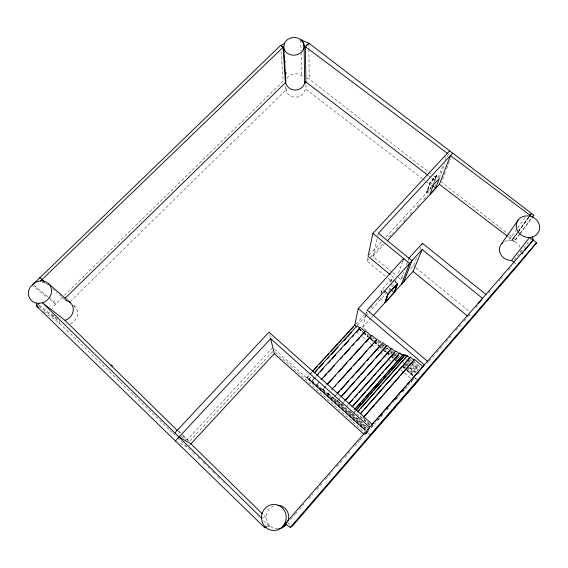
<?xml version="1.0" encoding="UTF-8"?>
<svg xmlns="http://www.w3.org/2000/svg" width="568" height="568" viewBox="0 0 568 568"><rect width="100%" height="100%" fill="white"/><g stroke="black" fill="none" stroke-linecap="round" stroke-linejoin="round"><path stroke-width="0.43" stroke-dasharray="2.84 2.13" d="M319.23 381.774L316.837 385.005L318.023 383.705M316.859 384.387L322.745 389.705L325.144 386.574M322.787 389.172L328.119 393.986L329.958 391.48M385.21 276.119L367.013 260.996L367.688 257.865M328.19 393.454L333.409 398.168L333.522 397.557L341.695 404.444L344.641 401.15M392.083 272.157L372.991 256.367L377.585 236.679M377.784 235.819L378.387 233.249M341.695 404.444L341.815 403.99L343.782 405.765M365.962 330.285L362.611 327.416L366.119 314.274M366.339 313.451L366.772 311.811M380.95 293.322L382.179 289.339L391.92 278.604L390.798 281.934M381.135 293.145L382.356 289.204L384.926 291.349M390.578 282.211L391.679 278.923L394.249 281.053M436.977 175.533L430.118 182.939L426.596 192.879L429.82 182.711L436.678 175.299L434.69 181.767M428.741 193.276L426.895 191.828L430.203 182.498L436.068 176.158L438.595 178.125M395.931 280.358L394.646 283.957L369.115 312.194M398.495 273.151L402.818 260.989M432.894 184.856L436.068 176.158M434.115 182.321L436.678 175.299M435.038 186.375L435.585 184.905M438.212 177.862L442.486 166.403M444.936 159.849L446.157 156.576M398.218 277.227L400.944 279.484L403.713 272.122M406.482 264.752L407.71 261.479M408.016 260.662L408.939 258.206M439.341 178.231L444.971 163.293M447.477 156.654L448.415 154.162M445.333 172.147L441.492 182.051L508.708 234.378M446.611 168.845L450.452 158.941M410.437 268.976L413.405 265.696L416.969 256.892M419.887 249.693L420.86 247.293M367.255 431.786L365.97 433.718L368.859 430.416M504.838 241.407L508.75 240.356L517.292 228.442M517.789 227.74L526.33 215.826M518.307 231.403L512.173 239.824L517.661 232.575M518.818 230.7L529.553 215.954M518.172 231.865L528.971 217.047M508.75 240.356L511.541 240.548L517.718 232.546M518.236 231.836L529.035 217.019M511.541 240.548L514.246 241.4L519.926 233.718M520.444 233.022L532.33 216.955M520.068 247.194A10.913 9.855 23.9 0 0 514.246 241.4L519.259 234.875M519.777 234.179L531.733 218.027M412.794 380.198L414.207 378.316M468.664 315.929L469.729 314.58M514.296 259.91L530.391 239.632M475.892 307.686L478.796 304.341M488.643 292.974L490.965 290.298M499.08 280.933L500.238 279.598M500.82 278.931L503.134 276.254M508.353 270.24L511.832 266.229M366.197 432.688L367.624 431.048M367.823 430.935L364.905 434.47L366.786 432.319M368.192 430.8L367.027 432.127L369.342 434.222M371.28 427.214L373.098 425.105M377.5 420.157L382.449 414.427M386.815 409.514L387.98 408.186M393.219 402.201L394.384 400.866M394.966 400.206L397.295 397.543M402.527 391.558L403.692 390.223M406.021 387.568L407.185 386.233M410.969 381.852L413.589 378.92M290.667 519.4L294.749 514.743M295.332 514.075L297.078 512.08M299.407 509.418L304.065 504.093M308.729 498.768L312.805 494.103M316.88 489.446L322.709 482.786M325.62 479.463L332.607 471.475M336.689 466.811L342.511 460.158M344.84 457.496L350.087 451.503M354.744 446.178L359.409 440.853M359.991 440.186L361.738 438.191M364.649 434.861L366.985 432.191L370.464 435.329M417.48 374.482L419.227 372.487M427.377 363.172L428.542 361.844M429.124 361.177L432.035 357.854M432.617 357.187L434.364 355.192M436.693 352.529L441.932 346.544M446.008 341.886L451.248 335.901M455.905 330.576L460.563 325.251M464.056 321.261L467.549 317.271M468.65 316.007L469.693 314.821M371.174 427.775L375.221 423.146M377.528 420.505L384.472 412.574M386.78 409.933L390.827 405.311M396.031 399.361L400.078 394.739M402.392 392.09L404.125 390.11M404.7 389.449L410.486 382.839M411.062 382.179L412.219 380.858M354.262 412.091L355.426 410.77M354.006 412.709L355.185 411.381M346.913 406.226L348.085 404.913M339.252 398.672L340.431 397.359M337.399 401.051L340.331 397.777M335.283 395.591L336.455 394.284M334.595 396.847L336.959 394.22M362.611 327.416L370.868 318.265M371.458 317.611L372.636 316.305M328.119 393.986L329.298 392.68M355.859 324.186L365.302 313.749M365.899 313.096L367.077 311.796M370.62 307.884L372.388 305.925M377.706 300.053L378.884 298.747M384.16 292.925L385.842 291.064L384.131 293.003M391.103 285.25L392.232 284.007M357.236 325.329L365.551 316.135M366.147 315.474L368.518 312.847M400.944 279.484L402.726 277.518M322.745 389.705L323.93 388.398M324.527 387.738L326.302 385.771M365.288 430.011L308.956 379.083L310.724 376.57M308.956 379.083L312.506 375.192M313.692 379.246L311.91 381.206L311.903 380.546L314.892 377.266M314.289 378.593L316.667 375.98M274.685 349.341L365.046 430.352L306.919 377.777L309.262 374.781M309.858 374.135L311.626 372.196M306.919 377.777L309.304 375.164M309.901 374.511L311.69 372.544M372.991 256.367L384.358 244.034M426.895 191.828L432.035 186.269M426.305 192.651L430.75 187.845M369.214 255.004L382.363 240.761M385.949 236.884L431.041 188.072M367.013 260.996L384.33 242.224M389.108 237.048L393.29 232.518M396.272 229.28L399.858 225.397M403.436 221.513L407.022 217.629M410.004 214.392L412.993 211.154M417.168 206.624L420.157 203.387M423.742 199.503L427.321 195.619M272.704 347.573L186.993 439.966L189.456 441.4L272.867 351.351M189.3 445.603L190.954 443.814M305.953 84.93L306.031 89.325L304.732 90.61A9.294 8.186 -3.5 0 1 296.098 97.206A9.294 8.186 -3.5 0 1 286.79 91.626L286.364 87.067M62.494 297.135L55.366 304.107L49.998 299.755M64.397 295.275L283.169 81.224L281.068 50.772M70.205 301.644L285.874 90.014L285.647 86.506M267.677 526.799L269.793 525.798L265.419 527.054M261.472 518.002L266.193 517.583L263.034 514.48M42.195 282.296L44.403 282.459M286.975 78.292A9.443 8.3 -3.5 0 1 301.679 75.743L303.93 76.737M306.933 78.064L309.184 79.058L428.215 171.721M180.006 443.367L187.646 447.392L177.472 437.53M180.922 436.43L186.233 439.525M287.429 522.489L290.397 524.676M43.594 311.363L59.81 323.533L172.381 432.603M38.993 306.23L54.997 318.329M39.206 305.236L57.531 319.166M513.543 238.219L515.616 239.795M507.977 236.622L514.246 241.4M428.251 175.505L431.062 177.656M431.765 178.196L435.28 180.88M306.031 89.325L421.854 178.16M422.556 178.7L425.361 180.851M426.064 181.391L431.68 185.701M428.911 172.26L431.013 173.9M433.817 176.08L437.317 178.799M509.404 234.918L513.607 238.191M430.203 182.498L432.099 183.982M514.729 262.885L515.992 263.879M285.874 90.014L286.584 90.575M31.893 285.044L47.314 297.575M34.03 285.363L48.067 296.837M48.742 297.384L56.097 303.397L53.903 305.932A11.005 9.954 -37.3 0 0 52.725 308.474M413.405 265.696L415.442 267.365M416.124 267.926L470.574 312.478M392.765 272.718L397.536 276.666M391.494 275.75L394.845 278.526M394.888 281.586L397.451 283.716M387.909 278.356L391.281 281.16M389.265 288.48L390.493 289.51M385.565 291.888L386.851 292.96M380.29 298.399L383.989 301.501M382.69 344.634L384.025 345.784M386.701 348.077L388.043 349.228M390.72 351.521L392.055 352.671M394.732 354.964L396.741 356.69M402.762 361.859L405.438 364.152M406.106 364.727L408.782 367.02M409.457 367.595L416.813 373.907M358.628 328.567L362.64 332.124M363.335 332.614L368.689 337.321M369.385 337.818L373.389 341.368M374.092 341.858L382.129 348.88M382.832 349.377L386.155 352.345M386.865 352.842L390.188 355.809M390.898 356.313L393.553 358.699M394.263 359.203L396.237 361.007M403.003 366.715L404.977 368.518M405.694 369.022L413.042 375.448M413.781 361.362L420.434 367.084M410.117 359.459L411.417 360.581M412.07 361.141L419.887 367.872M408.342 359.104L411.189 361.667M411.864 362.249L419.354 368.604M407.632 359.807L410.245 362.057M410.898 362.625L418.744 369.392M407.433 360.126L418.524 369.69M406.063 359.665L409.421 362.561M412.105 364.883L418.147 370.102M356.363 331.584L359.721 334.474M362.405 336.788L365.764 339.685M366.438 340.26L371.138 344.314M371.813 344.897L375.846 348.369M376.513 348.944L379.878 351.84M380.546 352.416L383.237 354.73M383.904 355.312L387.937 358.784M388.611 359.366L391.295 361.681M400.703 369.782L410.778 378.465M45.809 283.091L49.153 285.974M52.49 288.849L56.985 292.577M59.171 294.607L61.841 296.908M62.515 297.49L64.518 299.215M65.675 300.074L67.635 301.764M407.838 362.405L409.145 363.534M409.798 364.095L417.636 370.868M395.612 353.026L396.947 354.183M397.621 354.766L399.631 356.505M407 362.874L408.342 364.031M409.017 364.613L417.061 371.564M391.238 350.577L396.549 355.17M397.217 355.738L399.205 357.464M406.503 363.776L407.831 364.926M410.486 367.219L415.797 371.813M382.42 344.08L384.43 345.82M387.113 348.141L388.455 349.299M391.132 351.62L392.474 352.778M393.141 353.36L395.825 355.674M396.492 356.257L398.509 357.996M404.537 363.215L407.22 365.536M409.897 367.851L415.258 372.487M378.096 341.482L384.089 346.672M384.756 347.247L388.086 350.129M390.756 352.437L392.09 353.594M392.751 354.169L398.083 358.784M404.082 363.974L406.745 366.282M407.412 366.857L414.739 373.204M372.651 337.903L373.993 339.06M376.669 341.382L380.02 344.286M380.695 344.868L383.372 347.19M384.046 347.765L387.397 350.669M390.081 352.991L391.416 354.155M392.09 354.73L394.767 357.052M395.442 357.634L397.451 359.374M403.486 364.599L406.163 366.921M406.837 367.503L414.207 373.886M366.8 333.949L369.484 336.27M370.151 336.852L374.17 340.339M374.837 340.914L378.863 344.4M381.54 346.721L382.882 347.879M383.549 348.461L386.9 351.365M387.568 351.947L390.919 354.844M391.586 355.426L394.27 357.748M394.938 358.33L396.947 360.069M404.317 366.452L405.651 367.617M406.326 368.192L413.696 374.582M360.261 329.426L362.938 331.748M363.605 332.33L368.291 336.391M368.966 336.973L373.652 341.034M374.319 341.616L378.338 345.103M379.012 345.685L382.356 348.582M385.033 350.903L386.375 352.068M387.042 352.65L390.394 355.547M391.061 356.129L393.07 357.875M403.117 366.58L404.459 367.737M407.135 370.059L413.163 375.285M358.834 328.339L362.86 331.818M363.527 332.401L368.213 336.469M370.897 338.791L373.574 341.112M374.241 341.695L378.267 345.181M378.934 345.756L382.285 348.66M384.962 350.981L386.304 352.146M386.971 352.728L390.322 355.632M390.99 356.214L393.674 358.536M394.341 359.111L396.35 360.857M403.046 366.665L404.388 367.823M407.071 370.144L413.099 375.377M358.678 328.964L362.689 332.436M363.357 333.018L368.029 337.072M370.698 339.387L373.368 341.702M374.035 342.277L378.04 345.756M378.707 346.331L382.044 349.228M382.711 349.803L386.048 352.7M386.716 353.275L389.385 355.596M402.066 366.594L404.075 368.327M406.745 370.641L412.751 375.853M414.754 377.592L416.486 379.097M414.675 377.692L416.99 379.701M73.677 305.541L74.955 306.649M275.437 352.472L365.316 433.128M363.634 418.417L370.151 424.282M369.839 424.772L359.09 415.087L358.841 415.62L356.228 413.27M360.105 416.756L369.562 425.276M349.689 411.019L351.649 412.794M352.302 413.383L354.915 415.74M357.528 418.098L362.76 422.812M365.373 425.176L367.986 427.534M337.47 400.703L367.688 427.967M333.466 397.87L366.715 427.889M328.155 393.745L366.445 428.322M322.759 389.549L366.133 428.726M311.903 380.546L366.516 429.749M308.942 378.522L365.579 429.578M306.897 377.372L365.224 430.104M64.866 299.421L65.852 300.365A11.012 9.961 -37.3 0 1 67.769 300.976M173.02 433.214L176.833 436.913M188.285 448.01L192.105 451.709M192.744 452.327L195.285 454.79M197.834 457.261L200.383 459.732M202.932 462.196L205.474 464.667M208.023 467.13L209.301 468.366M212.482 471.454L215.031 473.918M217.572 476.389L220.121 478.852M223.309 481.941L224.58 483.176M263.424 520.806L269.154 526.358M178.728 430.892L182.513 434.598M183.144 435.216L189.456 441.4M178.146 431.29L181.938 435.01M182.569 435.628L186.361 439.348M269.58 334.722L270.411 338.145M285.441 60.982L285.548 62.728M286.13 72.328L286.236 74.074M59.81 323.533L59.647 320.771A11.005 9.954 -37.3 0 1 52.703 314.665M300.749 39.795L301.047 51.191M301.068 52.071L301.679 75.743M308.871 43.31L308.914 48.543M308.921 49.416L309.184 79.058M277.901 528.9A11.821 11.253 -87.5 0 1 266.25 518.399A11.821 11.253 -87.5 0 1 275.508 505.456M520.899 250.644A10.913 9.855 23.9 0 1 520.82 252.384M73.606 305.591A10.806 9.791 -37.5 0 1 77.567 315.126A10.806 9.791 -37.5 0 1 70.247 323.696"/><path stroke-width="0.85" d="M304.654 82.871L304.107 45.738L447.378 153.303M449.664 150.839L372.92 233.377L368.021 256.296L390.152 274.635M403.11 260.179L403.685 258.561L358.259 308.502L354.794 324.946L312.812 370.897M387.887 293.983L385.104 302.701L394.277 292.52L397.579 283.546L387.887 293.983L385.104 302.701M385.218 302.538L388.136 294.032M397.422 283.418L394.277 292.52M397.451 283.716L394.192 292.591L391.111 290.021M435.677 188.051L439.227 178.622L433.363 184.969L429.969 194.242L435.677 188.051L432.603 185.651M387.355 240.789L439.398 184.323L450.431 155.596L530.065 215.251L531.541 213.518L533.813 215.215L532.251 217.324M401.519 284.27L409.585 263.389L372.92 233.377M403.749 281.806L412.006 260.712L378.387 233.249L452.696 153.161M421.832 244.893L422.478 243.289L485.91 294.48L533.146 240.001L536.625 242.692L517.888 265.37L292.371 526.131L290.284 527.423L284.838 523.405A13.014 12.382 -86.7 0 0 274.387 504.469A13.014 12.382 -86.7 0 0 262.409 522.517A13.014 12.382 -86.7 0 0 282.985 526.209L285.739 525.031L286.748 523.881M373.226 315.652L413.085 271.447L422.159 249.501L482.516 298.356M387.532 372.572L403.166 354.645L404.466 355.873M404.451 355.753L405.005 354.801L406.787 356.335L404.451 358.976M406.787 356.335L407.185 355.674L409.791 357.918L403.351 365.217M409.791 357.918L410.302 357.094L413.923 360.211L400.539 375.405M368.029 429.72L369.697 427.186L270.666 338.684L175.42 440.953M413.923 360.211L414.462 359.388L422.926 366.672L410.785 380.546M501.65 243.672L518.612 219.411M422.926 366.672L424.331 364.798L358.259 308.502M427.455 361.22L367.212 310.163L422.159 249.501M502.914 242.479A10.913 9.855 23.9 0 0 500.422 253.917A10.913 9.855 23.9 0 0 511.576 260.4L529.568 237.467L532.535 236.934A11.914 10.636 22.8 0 0 539.685 227.42A11.914 10.636 22.8 0 0 532.33 216.955C528.623 215.379 524.243 215.464 520.764 217.579A11.914 10.636 22.8 0 0 517.15 230.04A11.914 10.636 22.8 0 0 529.568 237.467L533.033 240.143L532.535 236.934M478.256 303.759L482.601 298.243M418.147 380.702L386.744 416.678M521.942 253.924L523.05 252.547M524.711 250.481L533.146 240.001M532.33 216.955L533.813 215.215M290.284 527.423L536.625 242.692M370.464 435.329L378.6 426.007M379.765 424.672L382.094 422.01M383.258 420.675L385.58 418.012M486.002 294.359L282.985 526.209L284.838 523.405L286.783 522.716M372.033 424.8L373.772 422.819M374.93 421.499L377.819 418.197M378.977 416.869L405.58 386.488M407.313 384.508L409.627 381.866M529.383 216.032L531.612 213.49L308.864 43.203L305.321 46.654L305.911 82.289L305.03 83.162M363.563 417.168L414.462 359.388M363.875 417.026L374.347 405.133M375.512 403.812L399.375 376.726M357.4 411.942L407.185 355.674M357.797 411.715L359.544 409.741M360.708 408.42L381.128 385.345M382.875 383.365L403.287 360.289M360.254 413.774L410.302 357.094M360.602 413.632L363.527 410.316M364.699 408.988L384.607 386.439M385.779 385.111L402.18 366.545M351.968 406.858L399.829 352.976L402.705 355.454M352.948 406.106L365.281 392.218M367.042 390.237L380.553 375.029M381.724 373.701L383.485 371.72M385.253 369.74L398.168 355.192M354.482 409.563L403.166 354.645M355.433 408.79L360.68 402.861M361.851 401.548L364.187 398.913M365.352 397.593L381.696 379.161M383.443 377.18L386.361 373.893M356.008 410.11L405.005 354.801M356.356 410.06L368.675 396.152M370.435 394.164L372.778 391.515M373.95 390.188L386.268 376.286M388.029 374.298L390.372 371.649M391.551 370.322L403.862 356.413M348.873 403.628L395.86 350.854L398.764 353.367M349.249 403.6L352.756 399.666M355.092 397.039L357.428 394.419M359.182 392.445L372.615 377.358M373.78 376.044L376.115 373.425M377.869 371.451L394.22 353.083M344.776 400.681L391.466 348.376L394.739 351.209M345.82 399.829L351.706 393.233M352.884 391.92L365.835 377.408M367.595 375.427L381.135 360.261M382.314 358.94L384.671 356.306M385.85 354.986L391.146 349.05L386.936 345.415L341.013 396.698M341.503 396.464L354.993 381.391M356.754 379.424L359.686 376.151M360.857 374.837L373.765 360.424M376.115 357.804L386.673 346.004L382.796 342.66L337.037 393.631M337.548 393.56L339.316 391.586M341.091 389.612L348.766 381.057M351.72 377.763L354.084 375.136M355.859 373.155L364.123 363.946M367.077 360.652L368.852 358.678M370.62 356.704L378.891 347.495M388.036 294.11L397.579 283.546M331.733 389.513L377.216 339.025M334.587 386.808L335.766 385.502M338.705 382.236L341.056 379.623M342.234 378.316L351.642 367.872M353.999 365.26L356.938 361.993M358.117 360.687L366.935 350.896M369.875 347.63L372.232 345.017M373.993 343.058L376.932 339.792L371.607 335.184L326.905 384.621M354.815 324.853L356.59 326.927M327.488 384.458L333.416 377.905M334.602 376.591L335.787 375.278M338.755 372.005L347.055 362.824M350.016 359.544L352.387 356.917M353.573 355.611L363.058 345.117M365.43 342.49L371.358 335.936L365.472 330.839L321.012 379.815M408.939 258.206L422.478 243.289M324.513 376.556L326.281 374.603M328.645 372.005L334.545 365.501M340.445 358.997L342.802 356.399M344.57 354.446L349.881 348.596M352.834 345.344L354.013 344.045M356.967 340.793L359.913 337.548M361.092 336.242L365.224 331.691L360.289 327.416L316.681 375.299M314.289 372.658L357.087 325.755L359.466 327.814M314.878 372.594L317.242 370.002M319.024 368.057L323.76 362.86M327.31 358.969L329.085 357.024M331.456 354.425L337.967 347.289M343.889 340.8L346.842 337.555M348.028 336.256L351.578 332.365M317.256 375.334L318.449 374.028M320.231 372.068L323.206 368.802M328.553 362.931L330.335 360.971M332.117 359.011L335.688 355.092M340.438 349.874L341.631 348.567M344.606 345.301L348.766 340.736M352.33 336.817L353.516 335.51M356.491 332.244L359.466 328.986M312.89 371.238L317.065 366.665M319.45 364.053L326.018 356.86M327.218 355.554L329.007 353.594M330.796 351.635L337.96 343.789M339.153 342.483L341.546 339.87M342.738 338.563L349.902 330.718M351.095 329.412L353.481 326.799M179.069 437.04L190.954 443.814L274.308 353.701L270.666 338.684M174.845 432.894L268.955 332.152L372.253 424.26M65 298.328L285.406 82.715L286.343 84.348A9.45 8.3 -3.5 0 0 295.807 90.007A9.45 8.3 -3.5 0 0 304.59 83.311L305.911 82.005L427.548 174.972M32.688 284.27C35.599 281.636 39.682 280.464 43.551 281.146A12.027 10.756 -36.1 0 1 51.574 291.498A12.027 10.756 -36.1 0 1 42.408 302.772L39.377 303.319L36.537 306.081L264.716 527.672L266.193 527.232M308.871 43.31L305.328 46.761L304.107 45.845A10.224 8.839 -3.6 0 0 300.749 39.795L308.864 43.203M280.691 45.334L283.141 47.442L283.688 46.91A10.224 8.839 -3.6 0 0 297.817 54.464A10.224 8.839 -3.6 0 0 301.43 40.257A10.224 8.839 -3.6 0 0 284.831 42.43L283.688 46.91L285.924 82.502L285.42 82.999L283.127 47.222L280.691 45.334L30.274 287.017A12.027 10.756 -36.1 0 0 36.387 303.092L36.537 306.081L38.652 307.664M40.584 280.926L283.127 47.222M264.716 527.672L265.419 527.054M280.706 45.554L284.376 43.516M36.387 303.092L39.377 303.319M439.398 184.323L507.274 236.089M304.789 81.43L305.911 82.289M177.514 430.672L64.993 320.345L42.408 302.772L261.472 518.002M511.576 260.4L514.097 262.388M413.085 271.447L467.45 316.049M404.906 354.964L406.858 356.647M399.794 353.04L403.06 355.859M44.893 282.147L39.732 277.489M378.522 340.154L381.128 342.412M48.578 283.744L70.489 302.772M274.308 353.701L363.989 434.264M43.551 280.99L44.609 282.012M111.229 364.734L112.485 365.97M190.954 443.814L262.402 513.862M277.695 505.271A11.821 11.253 -87.5 0 1 288.019 521.062M285.739 525.031A11.821 11.253 -87.5 0 1 278.639 528.836M68.366 301.253A11.012 9.961 -37.3 0 1 73.151 311.285A11.012 9.961 -37.3 0 1 64.993 320.345"/></g></svg>
